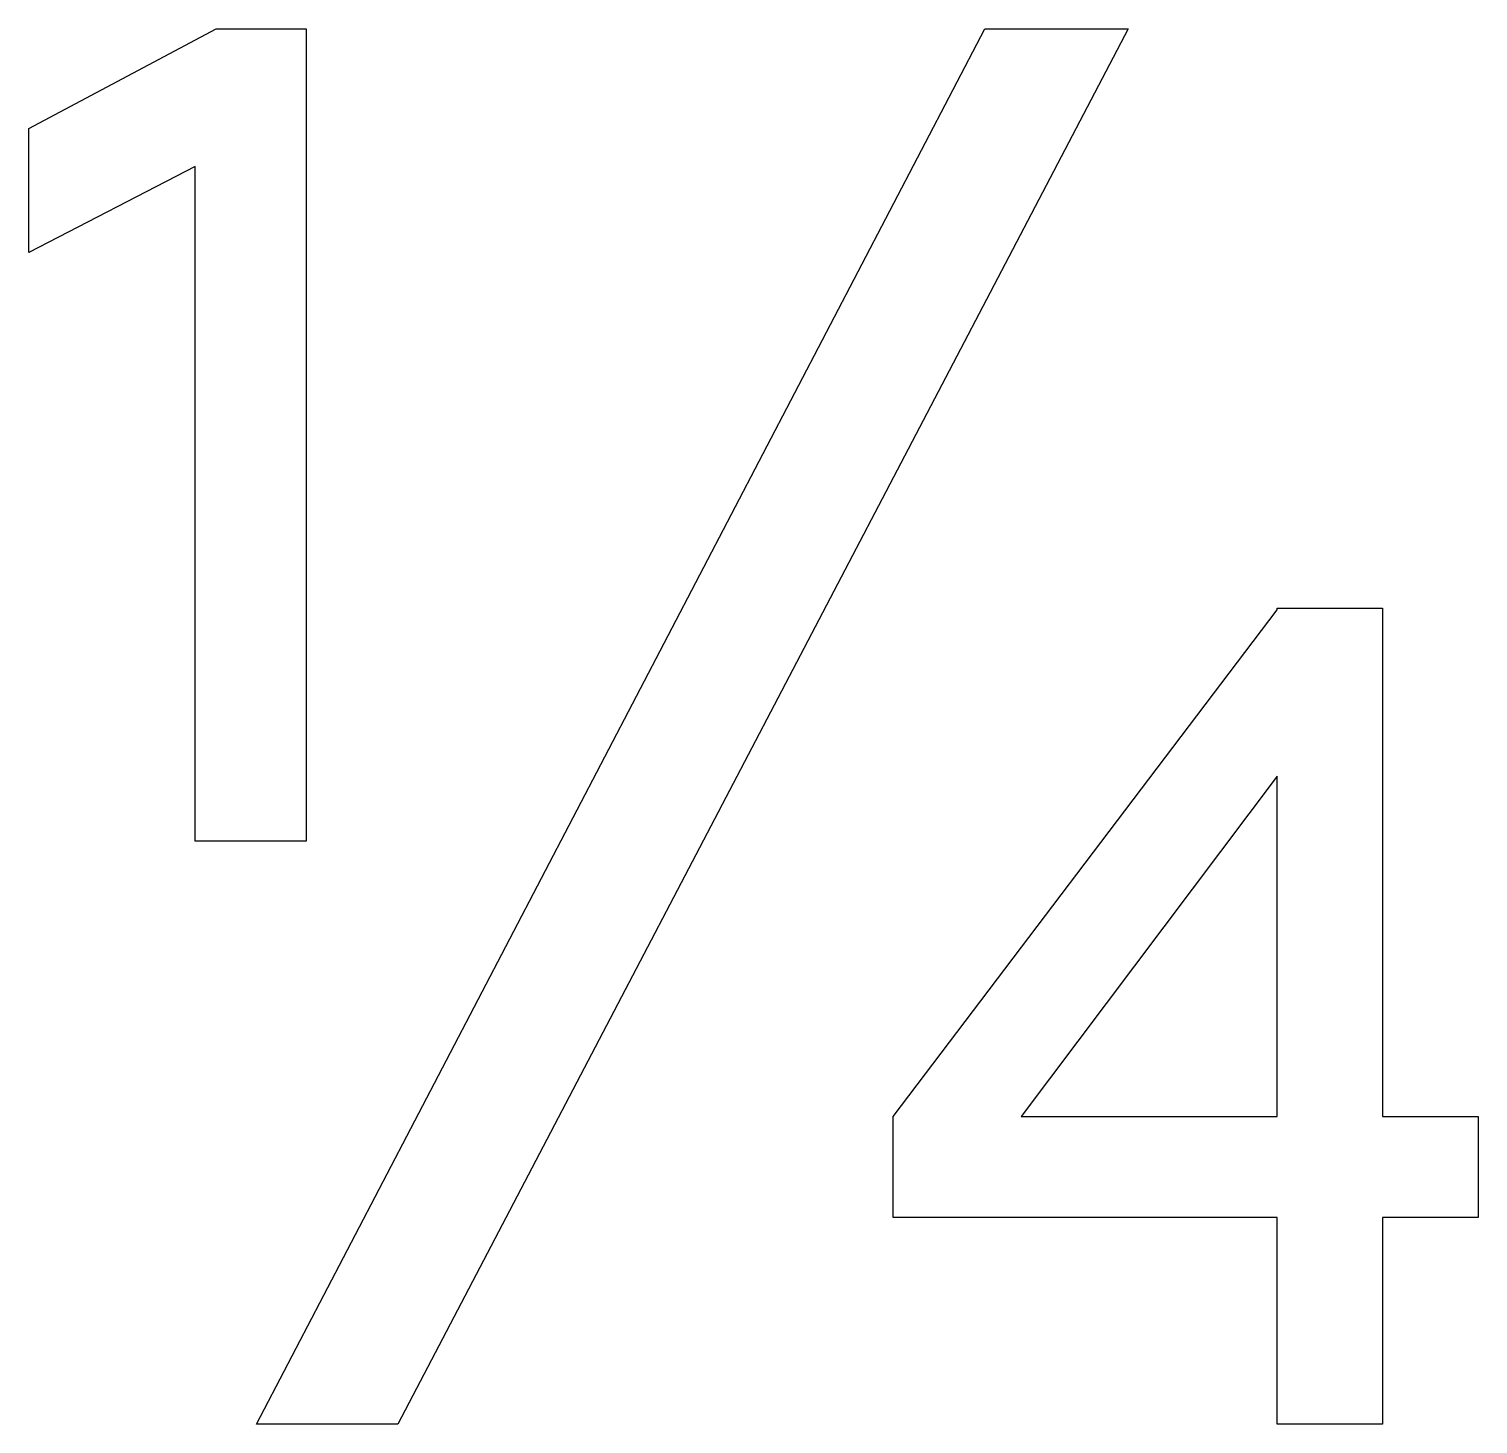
# Model space of a CAD drawing. Extents: x 1 to 11.6, y 0 to 10.1.
import ezdxf

# ---------------------------------------------------------------- set-up
doc = ezdxf.new("R2010")
doc.units = 0
doc.layers.get('0').update_dxf_attribs({"linetype": 'CONTINUOUS'})

msp = doc.modelspace()

# ---------------------------------------------------------------- linework, layer by layer
at = {"color": 0}
for p, q in [((1.04167, 9.41667), (2.40278, 10.1389)), ((2.40278, 10.1389), (3.05556, 10.1389)), ((2.69444, 0), (7.98611, 10.1389)), ((3.05556, 10.1389), (3.05556, 4.23611)), ((9.02778, 10.1389), (3.72222, 0)), ((7.98611, 10.1389), (9.02778, 10.1389)), ((1.04167, 8.51389), (1.04167, 9.41667)), ((2.25, 9.13889), (1.04167, 8.51389)), ((2.25, 4.23611), (2.25, 9.13889)), ((7.31944, 2.23611), (10.1111, 5.91667)), ((10.1111, 5.91667), (10.1111, 5.93056)), ((10.1111, 5.93056), (10.875, 5.93056)), ((10.875, 5.93056), (10.875, 2.23611)), ((10.1111, 4.70833), (8.25, 2.23611)), ((10.1111, 2.23611), (10.1111, 4.70833)), ((3.05556, 4.23611), (2.25, 4.23611)), ((7.31944, 1.5), (7.31944, 2.23611)), ((8.25, 2.23611), (10.1111, 2.23611)), ((10.875, 2.23611), (11.5694, 2.23611)), ((11.5694, 2.23611), (11.5694, 1.5)), ((10.1111, 1.5), (7.31944, 1.5)), ((10.1111, 0), (10.1111, 1.5)), ((11.5694, 1.5), (10.875, 1.5)), ((10.875, 1.5), (10.875, 0)), ((3.72222, 0), (2.69444, 0)), ((10.875, 0), (10.1111, 0))]:
    msp.add_line(p, q, dxfattribs=at)

doc.saveas('drawing.dxf')
